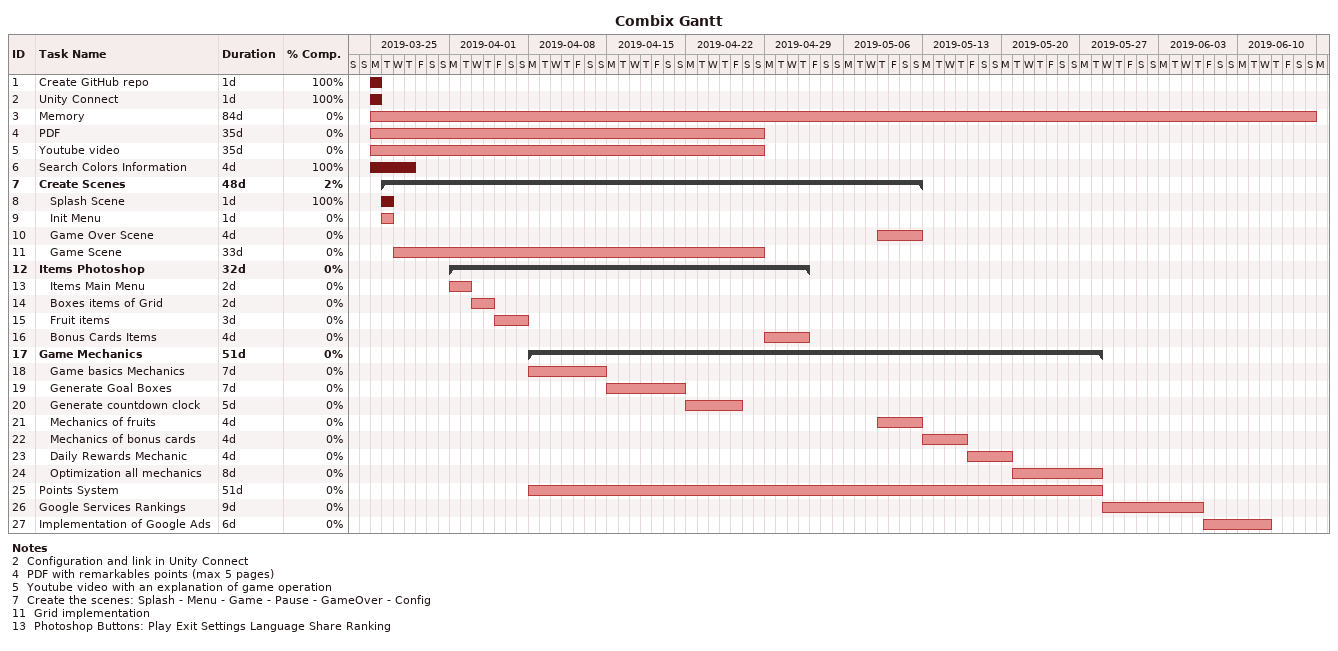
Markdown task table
Combix Gantt

| ID | Level | Task | Duration | Start | Finish | % complete |
|---|---|---|---|---|---|---|
| 1 | 1 | Create GitHub repo | 1d | 2019-03-25 | 2019-03-25 | 100 |
| 2 | 1 | Unity Connect | 1d | 2019-03-25 | 2019-03-25 | 100 |
| 3 | 1 | Memory | 84d | 2019-03-25 | 2019-06-16 | 0 |
| 4 | 1 | PDF | 35d | 2019-03-25 | 2019-04-28 | 0 |
| 5 | 1 | Youtube video | 35d | 2019-03-25 | 2019-04-28 | 0 |
| 6 | 1 | Search Colors Information | 4d | 2019-03-25 | 2019-03-28 | 100 |
| 7 | 1 | **Create Scenes** | 48d | 2019-03-26 | 2019-05-12 | 2 |
| 8 | 2 | Splash Scene | 1d | 2019-03-26 | 2019-03-26 | 100 |
| 9 | 2 | Init Menu | 1d | 2019-03-26 | 2019-03-26 | 0 |
| 10 | 2 | Game Over Scene | 4d | 2019-05-09 | 2019-05-12 | 0 |
| 11 | 2 | Game Scene | 33d | 2019-03-27 | 2019-04-28 | 0 |
| 12 | 1 | **Items Photoshop** | 32d | 2019-04-01 | 2019-05-02 | 0 |
| 13 | 2 | Items Main Menu | 2d | 2019-04-01 | 2019-04-02 | 0 |
| 14 | 2 | Boxes items of Grid | 2d | 2019-04-03 | 2019-04-04 | 0 |
| 15 | 2 | Fruit items | 3d | 2019-04-05 | 2019-04-07 | 0 |
| 16 | 2 | Bonus Cards Items | 4d | 2019-04-29 | 2019-05-02 | 0 |
| 17 | 1 | **Game Mechanics** | 51d | 2019-04-08 | 2019-05-28 | 0 |
| 18 | 2 | Game basics Mechanics | 7d | 2019-04-08 | 2019-04-14 | 0 |
| 19 | 2 | Generate Goal Boxes | 7d | 2019-04-15 | 2019-04-21 | 0 |
| 20 | 2 | Generate countdown clock | 5d | 2019-04-22 | 2019-04-26 | 0 |
| 21 | 2 | Mechanics of fruits | 4d | 2019-05-09 | 2019-05-12 | 0 |
| 22 | 2 | Mechanics of bonus cards | 4d | 2019-05-13 | 2019-05-16 | 0 |
| 23 | 2 | Daily Rewards Mechanic | 4d | 2019-05-17 | 2019-05-20 | 0 |
| 24 | 2 | Optimization all mechanics | 8d | 2019-05-21 | 2019-05-28 | 0 |
| 25 | 1 | Points System | 51d | 2019-04-08 | 2019-05-28 | 0 |
| 26 | 1 | Google Services Rankings | 9d | 2019-05-29 | 2019-06-06 | 0 |
| 27 | 1 | Implementation of Google Ads | 6d | 2019-06-07 | 2019-06-12 | 0 |

Notes
- 2: Configuration and link in Unity Connect
- 4: PDF with remarkables points (max 5 pages)
- 5: Youtube video with an explanation of game operation
- 7: Create the scenes: Splash - Menu - Game - Pause - GameOver - Config
- 11: Grid implementation
- 13: Photoshop Buttons: Play Exit Settings Language Share Ranking
